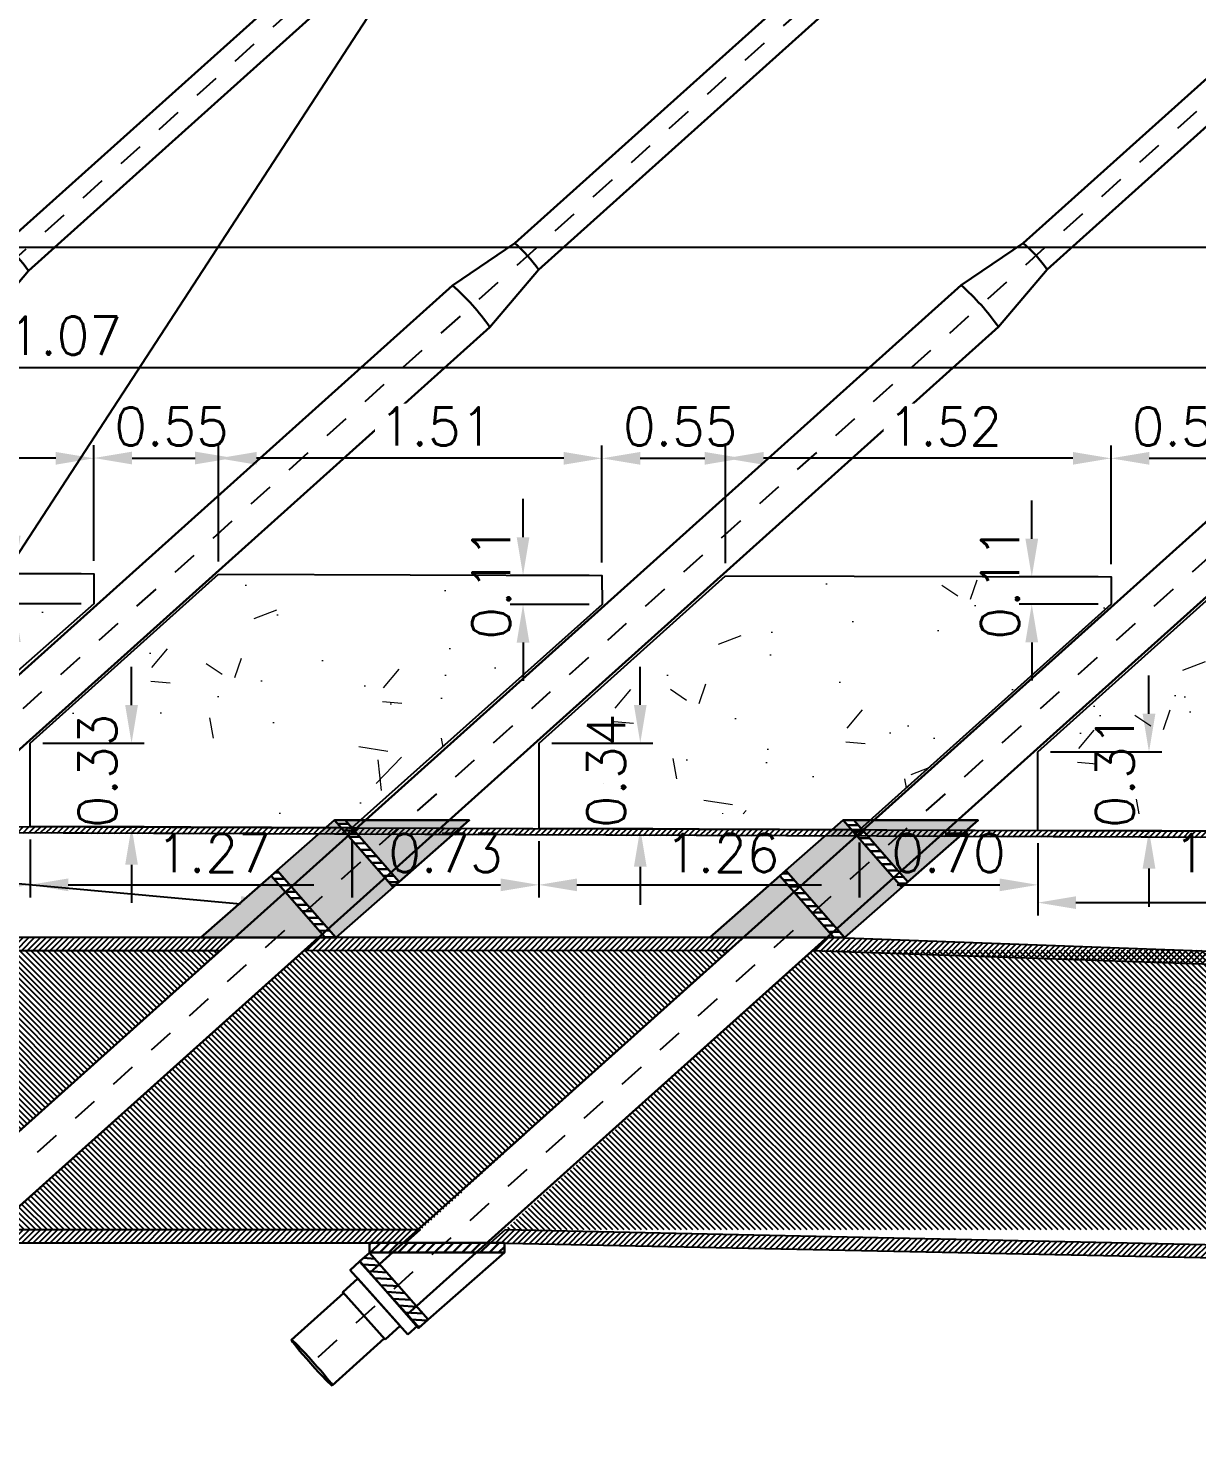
# Model space of a CAD drawing. Header units: metres. Extents: x 1080427 to 1081241, y 976768 to 977191.
# Drawn here: x 1080731.46 to 1080736.05, y 977071.44 to 977077.05 of the extents above; entities that cross this region are included whole.
import ezdxf
from ezdxf import colors
from ezdxf.entities.mleader import LeaderData, LeaderLine
from ezdxf.math import Vec2, Vec3

# ---------------------------------------------------------------- set-up
doc = ezdxf.new("R2010")
doc.units = ezdxf.units.M
doc.header["$LTSCALE"] = 25.4
doc.linetypes.add('DASHDOT', pattern=[1, 0.5, -0.25, 0, -0.25])
doc.linetypes.add('HIDDEN', pattern=[0.375, 0.25, -0.125])
for name, color, linetype in [('CONTRAPESO', 3, 'Continuous'), ('DIMCONTRAPESO', 1, 'Continuous'), ('EJECABLES', 203, 'DASHDOT'), ('NEOPRENO', 24, 'Continuous'), ('PERFIL MET', 37, 'Continuous'), ('PROY', 9, 'HIDDEN')]:
    doc.layers.add(name, color=color, linetype=linetype)
for name, color, linetype, lineweight in [('COTA', 1, 'Continuous', 30), ('COTACIM', 20, 'Continuous', 5), ('DUCTO', 142, 'Continuous', 30), ('PLATINA', 54, 'Continuous', 30), ('SOLIDOREFCONT', 254, 'Continuous', 5)]:
    doc.layers.add(name, color=color, linetype=linetype, lineweight=lineweight)
doc.styles.add('romans', font='romans.shx')
doc.dimstyles.new('Copy 75', dxfattribs={"dimtxt": 0.15, "dimasz": 0.15, "dimexe": 0.05, "dimexo": 0.05, "dimgap": 0.05, "dimtad": 1, "dimzin": 0, "dimdsep": 46, "dimtxsty": 'romans', "dimcen": 0.002, "dimclrd": 1, "dimclre": 1, "dimclrt": 3, "dimadec": 4, "dimazin": 0, "dimtfac": 1, "dimtofl": 0, "dimtmove": 1, "dimatfit": 3, "dimfxl": 1, "dimtolj": 1, "dimtzin": 0, "dimarcsym": 1})
pattern_1 = [(45, (56.206877, -51.650625), (-0.01122532015134, 0.01122532015134), [])]

# ---------------------------------------------------------------- blocks, each defined once
blk = doc.blocks.new('*D129')
at = {"layer": 'Defpoints', "color": 0, "transparency": 16777216}
for p in [(1080737.0722, 977076.1868), (1080720.0721, 977074.9503), (1080737.0722, 977074.8903)]:
    blk.add_point(p, dxfattribs=at)
at = {"layer": 'DIMCONTRAPESO', "color": 1, "lineweight": -2, "transparency": 16777216}
for p, q in [((1080720.0721, 977075.0003), (1080720.0721, 977076.2368)), ((1080737.0722, 977074.9403), (1080737.0722, 977076.2368)), ((1080720.2221, 977076.1868), (1080736.9222, 977076.1868))]:
    blk.add_line(p, q, dxfattribs=at)
at = {"layer": 'DIMCONTRAPESO', "color": 1, "transparency": 16777216}
for points in [[(1080720.2221, 977076.2118), (1080720.2221, 977076.1618), (1080720.0721, 977076.1868)], [(1080736.9222, 977076.2118), (1080736.9222, 977076.1618), (1080737.0722, 977076.1868)]]:
    blk.add_solid(points, dxfattribs=at)
at = {"layer": 'DIMCONTRAPESO', "color": 3, "transparency": 16777216, "insert": (1080728.5721, 977076.3118), "char_height": 0.15, "attachment_point": 5, "style": 'romans', "bg_fill": 3, "box_fill_scale": 1.1, "bg_fill_color": 256, "bg_fill_true_color": 13158600, "bg_fill_transparency": 0}
blk.add_mtext('\\A1;17.00', dxfattribs=at)
blk = doc.blocks.new('tir')
at = {"layer": 'DUCTO'}
for p, q in [((1080511.8364, 977008.516), (1080513.543, 977008.5162)), ((1080511.8369, 977008.376), (1080513.543, 977008.3762))]:
    blk.add_line(p, q, dxfattribs=at)
for points in [[(1080505.6831, 977008.2755), (1080505.7331, 977008.2755), (1080505.7331, 977008.6155), (1080505.6831, 977008.6155)], [(1080505.6031, 977008.3204), (1080505.6831, 977008.3204), (1080505.6831, 977008.5704), (1080505.6031, 977008.5704)]]:
    blk.add_lwpolyline(points, close=True, dxfattribs=at)
for points in [[(1080505.3281, 977008.5654), (1080505.6031, 977008.5654)], [(1080505.7331, 977008.5555), (1080511.5432, 977008.556)], [(1080511.5432, 977008.556), (1080511.8363, 977008.516)], [(1080505.3281, 977008.3254), (1080505.6031, 977008.3254)], [(1080505.7331, 977008.3355), (1080511.5433, 977008.336)], [(1080511.5433, 977008.336), (1080511.8369, 977008.376)]]:
    blk.add_lwpolyline(points, dxfattribs=at)
for centre, radius, start, end in [((1080510.657, 977008.4459), 0.8931, 352.9297, 7.0801), ((1080511.2514, 977008.4433), 0.5894, 353.4461, 7.0874)]:
    blk.add_arc(centre, radius, start, end, dxfattribs=at)
blk.add_ellipse((1080505.328, 977008.4454), major_axis=(0, -0.12), ratio=0.044566, dxfattribs=at)
at = {"layer": 'EJECABLES', "ltscale": 0.008}
blk.add_lwpolyline([(1080505.3606, 977008.4455), (1080513.5407, 977008.4462)], dxfattribs=at)
blk = doc.blocks.new('*D206')
at = {"layer": 'Defpoints', "color": 0, "transparency": 16777216}
for p in [(1080730.212, 977075.3567), (1080730.212, 977074.9081), (1080731.7151, 977074.9033)]:
    blk.add_point(p, dxfattribs=at)
at = {"layer": 'DIMCONTRAPESO', "color": 1, "lineweight": -2, "transparency": 16777216}
for p, q in [((1080730.212, 977074.9581), (1080730.212, 977075.4067)), ((1080731.7151, 977074.9533), (1080731.7151, 977075.4067)), ((1080731.5651, 977075.3567), (1080730.362, 977075.3567))]:
    blk.add_line(p, q, dxfattribs=at)
at = {"layer": 'DIMCONTRAPESO', "color": 1, "transparency": 16777216}
for points in [[(1080730.362, 977075.3817), (1080730.362, 977075.3317), (1080730.212, 977075.3567)], [(1080731.5651, 977075.3817), (1080731.5651, 977075.3317), (1080731.7151, 977075.3567)]]:
    blk.add_solid(points, dxfattribs=at)
at = {"layer": 'DIMCONTRAPESO', "color": 3, "transparency": 16777216, "insert": (1080731.0606, 977075.4817), "char_height": 0.15, "attachment_point": 5, "style": 'romans', "bg_fill": 3, "box_fill_scale": 1.1, "bg_fill_color": 256, "bg_fill_true_color": 13158600, "bg_fill_transparency": 0}
blk.add_mtext('\\A1;1.50', dxfattribs=at)
blk = doc.blocks.new('*D208')
at = {"layer": 'Defpoints', "color": 0, "transparency": 16777216}
for p in [(1080732.205, 977075.3567), (1080732.205, 977074.9017), (1080733.7127, 977074.8969)]:
    blk.add_point(p, dxfattribs=at)
at = {"layer": 'DIMCONTRAPESO', "color": 1, "lineweight": -2, "transparency": 16777216}
for p, q in [((1080732.205, 977074.9517), (1080732.205, 977075.4067)), ((1080733.7127, 977074.9469), (1080733.7127, 977075.4067)), ((1080733.5627, 977075.3567), (1080732.355, 977075.3567))]:
    blk.add_line(p, q, dxfattribs=at)
at = {"layer": 'DIMCONTRAPESO', "color": 1, "transparency": 16777216}
for points in [[(1080732.355, 977075.3817), (1080732.355, 977075.3317), (1080732.205, 977075.3567)], [(1080733.5627, 977075.3817), (1080733.5627, 977075.3317), (1080733.7127, 977075.3567)]]:
    blk.add_solid(points, dxfattribs=at)
at = {"layer": 'DIMCONTRAPESO', "color": 3, "transparency": 16777216, "insert": (1080733.0606, 977075.4817), "char_height": 0.15, "attachment_point": 5, "style": 'romans', "bg_fill": 3, "box_fill_scale": 1.1, "bg_fill_color": 256, "bg_fill_true_color": 13158600, "bg_fill_transparency": 0}
blk.add_mtext('\\A1;1.51', dxfattribs=at)
blk = doc.blocks.new('*D209')
at = {"layer": 'COTA', "color": 1, "lineweight": -2, "transparency": 16777216}
for p, q in [((1080731.4642, 977073.8595), (1080731.4642, 977073.6308)), ((1080732.7297, 977073.8547), (1080732.7297, 977073.6308)), ((1080731.6142, 977073.6808), (1080732.5797, 977073.6808))]:
    blk.add_line(p, q, dxfattribs=at)
at = {"layer": 'COTA', "color": 1, "transparency": 16777216}
for points in [[(1080731.6142, 977073.7058), (1080731.6142, 977073.6558), (1080731.4642, 977073.6808)], [(1080732.5797, 977073.7058), (1080732.5797, 977073.6558), (1080732.7297, 977073.6808)]]:
    blk.add_solid(points, dxfattribs=at)
at = {"layer": 'Defpoints', "color": 0, "transparency": 16777216}
for p in [(1080731.4642, 977073.9095), (1080732.7297, 977073.9047), (1080732.7297, 977073.6808)]:
    blk.add_point(p, dxfattribs=at)
at = {"layer": 'COTA', "color": 3, "transparency": 16777216, "insert": (1080732.1856, 977073.8058), "char_height": 0.15, "attachment_point": 5, "style": 'romans'}
blk.add_mtext('\\A1;1.27', dxfattribs=at)
blk = doc.blocks.new('*D210')
at = {"layer": 'Defpoints', "color": 0, "transparency": 16777216}
for p in [(1080734.198, 977075.3567), (1080734.198, 977074.8954), (1080735.7141, 977074.8906)]:
    blk.add_point(p, dxfattribs=at)
at = {"layer": 'DIMCONTRAPESO', "color": 1, "lineweight": -2, "transparency": 16777216}
for p, q in [((1080734.198, 977074.9454), (1080734.198, 977075.4067)), ((1080735.7141, 977074.9406), (1080735.7141, 977075.4067)), ((1080735.5641, 977075.3567), (1080734.348, 977075.3567))]:
    blk.add_line(p, q, dxfattribs=at)
at = {"layer": 'DIMCONTRAPESO', "color": 1, "transparency": 16777216}
for points in [[(1080734.348, 977075.3817), (1080734.348, 977075.3317), (1080734.198, 977075.3567)], [(1080735.5641, 977075.3817), (1080735.5641, 977075.3317), (1080735.7141, 977075.3567)]]:
    blk.add_solid(points, dxfattribs=at)
at = {"layer": 'DIMCONTRAPESO', "color": 3, "transparency": 16777216, "insert": (1080735.0606, 977075.4817), "char_height": 0.15, "attachment_point": 5, "style": 'romans', "bg_fill": 3, "box_fill_scale": 1.1, "bg_fill_color": 256, "bg_fill_true_color": 13158600, "bg_fill_transparency": 0}
blk.add_mtext('\\A1;1.52', dxfattribs=at)
blk = doc.blocks.new('*D211')
at = {"layer": 'COTA', "color": 1, "lineweight": -2, "transparency": 16777216}
for p, q in [((1080733.4644, 977073.852), (1080733.4644, 977073.6308)), ((1080734.7257, 977073.8476), (1080734.7257, 977073.6308)), ((1080733.6144, 977073.6808), (1080734.5757, 977073.6808))]:
    blk.add_line(p, q, dxfattribs=at)
at = {"layer": 'COTA', "color": 1, "transparency": 16777216}
for points in [[(1080733.6144, 977073.7058), (1080733.6144, 977073.6558), (1080733.4644, 977073.6808)], [(1080734.5757, 977073.7058), (1080734.5757, 977073.6558), (1080734.7257, 977073.6808)]]:
    blk.add_solid(points, dxfattribs=at)
at = {"layer": 'Defpoints', "color": 0, "transparency": 16777216}
for p in [(1080733.4644, 977073.902), (1080734.7257, 977073.8976), (1080734.7257, 977073.6808)]:
    blk.add_point(p, dxfattribs=at)
at = {"layer": 'COTA', "color": 3, "transparency": 16777216, "insert": (1080734.1856, 977073.8058), "char_height": 0.15, "attachment_point": 5, "style": 'romans'}
blk.add_mtext('\\A1;1.26', dxfattribs=at)
blk = doc.blocks.new('*D213')
at = {"layer": 'COTA', "color": 1, "lineweight": -2, "transparency": 16777216}
for p, q in [((1080735.4263, 977073.8447), (1080735.4263, 977073.5608)), ((1080736.5718, 977073.8403), (1080736.5718, 977073.5608)), ((1080735.5763, 977073.6108), (1080736.4218, 977073.6108))]:
    blk.add_line(p, q, dxfattribs=at)
at = {"layer": 'COTA', "color": 1, "transparency": 16777216}
for points in [[(1080735.5763, 977073.6358), (1080735.5763, 977073.5858), (1080735.4263, 977073.6108)], [(1080736.4218, 977073.6358), (1080736.4218, 977073.5858), (1080736.5718, 977073.6108)]]:
    blk.add_solid(points, dxfattribs=at)
at = {"layer": 'Defpoints', "color": 0, "transparency": 16777216}
for p in [(1080735.4263, 977073.8947), (1080736.5718, 977073.8903), (1080736.5718, 977073.6108)]:
    blk.add_point(p, dxfattribs=at)
at = {"layer": 'COTA', "color": 3, "transparency": 16777216, "insert": (1080736.1856, 977073.8058), "char_height": 0.15, "attachment_point": 5, "style": 'romans'}
blk.add_mtext('\\A1;1.15', dxfattribs=at)
blk = doc.blocks.new('*D216')
at = {"layer": 'COTA', "color": 1, "lineweight": -2, "transparency": 16777216}
for p, q in [((1080731.4024, 977075.0533), (1080731.4024, 977075.2033)), ((1080731.6651, 977074.9033), (1080731.3524, 977074.9033)), ((1080731.6651, 977074.7847), (1080731.3524, 977074.7847)), ((1080731.4024, 977074.6347), (1080731.4024, 977074.4847))]:
    blk.add_line(p, q, dxfattribs=at)
at = {"layer": 'COTA', "color": 1, "transparency": 16777216}
for points in [[(1080731.3774, 977075.0533), (1080731.4274, 977075.0533), (1080731.4024, 977074.9033)], [(1080731.3774, 977074.6347), (1080731.4274, 977074.6347), (1080731.4024, 977074.7847)]]:
    blk.add_solid(points, dxfattribs=at)
at = {"layer": 'Defpoints', "color": 0, "transparency": 16777216}
for p in [(1080731.7151, 977074.9033), (1080731.4024, 977074.7847), (1080731.7151, 977074.7847)]:
    blk.add_point(p, dxfattribs=at)
at = {"layer": 'COTA', "color": 3, "transparency": 16777216, "insert": (1080731.2774, 977074.8689), "char_height": 0.15, "attachment_point": 5, "rotation": 90, "style": 'romans'}
blk.add_mtext('\\A1;0.12', dxfattribs=at)
blk = doc.blocks.new('*D217')
at = {"layer": 'COTA', "color": 1, "lineweight": -2, "transparency": 16777216}
for p, q in [((1080733.4024, 977075.0469), (1080733.4024, 977075.1969)), ((1080733.6627, 977074.8969), (1080733.3524, 977074.8969)), ((1080733.6629, 977074.7826), (1080733.3524, 977074.7826)), ((1080733.4024, 977074.6326), (1080733.4024, 977074.4826))]:
    blk.add_line(p, q, dxfattribs=at)
at = {"layer": 'COTA', "color": 1, "transparency": 16777216}
for points in [[(1080733.3774, 977075.0469), (1080733.4274, 977075.0469), (1080733.4024, 977074.8969)], [(1080733.3774, 977074.6326), (1080733.4274, 977074.6326), (1080733.4024, 977074.7826)]]:
    blk.add_solid(points, dxfattribs=at)
at = {"layer": 'Defpoints', "color": 0, "transparency": 16777216}
for p in [(1080733.7127, 977074.8969), (1080733.4024, 977074.7826), (1080733.7129, 977074.7826)]:
    blk.add_point(p, dxfattribs=at)
at = {"layer": 'COTA', "color": 3, "transparency": 16777216, "insert": (1080733.2774, 977074.8689), "char_height": 0.15, "attachment_point": 5, "rotation": 90, "style": 'romans'}
blk.add_mtext('\\A1;0.11', dxfattribs=at)
blk = doc.blocks.new('*D218')
at = {"layer": 'COTA', "color": 1, "lineweight": -2, "transparency": 16777216}
for p, q in [((1080735.4024, 977075.0406), (1080735.4024, 977075.1906)), ((1080735.6641, 977074.8906), (1080735.3524, 977074.8906)), ((1080735.6641, 977074.7835), (1080735.3524, 977074.7835)), ((1080735.4024, 977074.6335), (1080735.4024, 977074.4835))]:
    blk.add_line(p, q, dxfattribs=at)
at = {"layer": 'COTA', "color": 1, "transparency": 16777216}
for points in [[(1080735.3774, 977075.0406), (1080735.4274, 977075.0406), (1080735.4024, 977074.8906)], [(1080735.3774, 977074.6335), (1080735.4274, 977074.6335), (1080735.4024, 977074.7835)]]:
    blk.add_solid(points, dxfattribs=at)
at = {"layer": 'Defpoints', "color": 0, "transparency": 16777216}
for p in [(1080735.7141, 977074.8906), (1080735.4024, 977074.7835), (1080735.7141, 977074.7835)]:
    blk.add_point(p, dxfattribs=at)
at = {"layer": 'COTA', "color": 3, "transparency": 16777216, "insert": (1080735.2774, 977074.8689), "char_height": 0.15, "attachment_point": 5, "rotation": 90, "style": 'romans'}
blk.add_mtext('\\A1;0.11', dxfattribs=at)
blk = doc.blocks.new('*D221')
at = {"layer": 'COTA', "color": 1, "lineweight": -2, "transparency": 16777216}
for p, q in [((1080731.8633, 977074.3869), (1080731.8633, 977074.5369)), ((1080731.5144, 977074.2369), (1080731.9133, 977074.2369)), ((1080731.5142, 977073.9095), (1080731.9133, 977073.9095)), ((1080731.8633, 977073.7595), (1080731.8633, 977073.6095))]:
    blk.add_line(p, q, dxfattribs=at)
at = {"layer": 'COTA', "color": 1, "transparency": 16777216}
for points in [[(1080731.8383, 977074.3869), (1080731.8883, 977074.3869), (1080731.8633, 977074.2369)], [(1080731.8383, 977073.7595), (1080731.8883, 977073.7595), (1080731.8633, 977073.9095)]]:
    blk.add_solid(points, dxfattribs=at)
at = {"layer": 'Defpoints', "color": 0, "transparency": 16777216}
for p in [(1080731.4644, 977074.2369), (1080731.4642, 977073.9095), (1080731.8633, 977073.9095)]:
    blk.add_point(p, dxfattribs=at)
at = {"layer": 'COTA', "color": 3, "transparency": 16777216, "insert": (1080731.7293, 977074.1285), "char_height": 0.15, "attachment_point": 5, "rotation": 90, "style": 'romans'}
blk.add_mtext('\\A1;0.33', dxfattribs=at)
blk = doc.blocks.new('*D222')
at = {"layer": 'COTA', "color": 1, "lineweight": -2, "transparency": 16777216}
for p, q in [((1080733.8633, 977074.388), (1080733.8633, 977074.538)), ((1080733.5156, 977074.238), (1080733.9133, 977074.238)), ((1080733.5144, 977073.902), (1080733.9133, 977073.902)), ((1080733.8633, 977073.752), (1080733.8633, 977073.602))]:
    blk.add_line(p, q, dxfattribs=at)
at = {"layer": 'COTA', "color": 1, "transparency": 16777216}
for points in [[(1080733.8383, 977074.388), (1080733.8883, 977074.388), (1080733.8633, 977074.238)], [(1080733.8383, 977073.752), (1080733.8883, 977073.752), (1080733.8633, 977073.902)]]:
    blk.add_solid(points, dxfattribs=at)
at = {"layer": 'Defpoints', "color": 0, "transparency": 16777216}
for p in [(1080733.4656, 977074.238), (1080733.4644, 977073.902), (1080733.8633, 977073.902)]:
    blk.add_point(p, dxfattribs=at)
at = {"layer": 'COTA', "color": 3, "transparency": 16777216, "insert": (1080733.7293, 977074.1285), "char_height": 0.15, "attachment_point": 5, "rotation": 90, "style": 'romans'}
blk.add_mtext('\\A1;0.34', dxfattribs=at)
blk = doc.blocks.new('*D223')
at = {"layer": 'COTA', "color": 1, "lineweight": -2, "transparency": 16777216}
for p, q in [((1080735.8633, 977074.3529), (1080735.8633, 977074.5029)), ((1080735.4765, 977074.2029), (1080735.9133, 977074.2029)), ((1080735.4763, 977073.8947), (1080735.9133, 977073.8947)), ((1080735.8633, 977073.7447), (1080735.8633, 977073.5947))]:
    blk.add_line(p, q, dxfattribs=at)
at = {"layer": 'COTA', "color": 1, "transparency": 16777216}
for points in [[(1080735.8383, 977074.3529), (1080735.8883, 977074.3529), (1080735.8633, 977074.2029)], [(1080735.8383, 977073.7447), (1080735.8883, 977073.7447), (1080735.8633, 977073.8947)]]:
    blk.add_solid(points, dxfattribs=at)
at = {"layer": 'Defpoints', "color": 0, "transparency": 16777216}
for p in [(1080735.4265, 977074.2029), (1080735.4263, 977073.8947), (1080735.8633, 977073.8947)]:
    blk.add_point(p, dxfattribs=at)
at = {"layer": 'COTA', "color": 3, "transparency": 16777216, "insert": (1080735.7293, 977074.1285), "char_height": 0.15, "attachment_point": 5, "rotation": 90, "style": 'romans'}
blk.add_mtext('\\A1;0.31', dxfattribs=at)
blk = doc.blocks.new('*D232')
at = {"layer": 'Defpoints', "color": 0, "transparency": 16777216}
for p in [(1080737.0717, 977075.7139), (1080726.0021, 977075.5553), (1080737.0717, 977074.911)]:
    blk.add_point(p, dxfattribs=at)
at = {"layer": 'DIMCONTRAPESO', "color": 1, "lineweight": -2, "transparency": 16777216}
for p, q in [((1080726.0021, 977075.6053), (1080726.0021, 977075.7639)), ((1080737.0717, 977074.961), (1080737.0717, 977075.7639)), ((1080726.1521, 977075.7139), (1080736.9217, 977075.7139))]:
    blk.add_line(p, q, dxfattribs=at)
at = {"layer": 'DIMCONTRAPESO', "color": 1, "transparency": 16777216}
for points in [[(1080726.1521, 977075.7389), (1080726.1521, 977075.6889), (1080726.0021, 977075.7139)], [(1080736.9217, 977075.7389), (1080736.9217, 977075.6889), (1080737.0717, 977075.7139)]]:
    blk.add_solid(points, dxfattribs=at)
at = {"layer": 'DIMCONTRAPESO', "color": 3, "transparency": 16777216, "insert": (1080731.5369, 977075.8389), "char_height": 0.15, "attachment_point": 5, "style": 'romans', "bg_fill": 3, "box_fill_scale": 1.1, "bg_fill_color": 256, "bg_fill_true_color": 13158600, "bg_fill_transparency": 0}
blk.add_mtext('\\A1;11.07', dxfattribs=at)
blk = doc.blocks.new('P')
at = {"layer": 'NEOPRENO', "transparency": 33554495}
h = blk.add_hatch(color=256, dxfattribs=at)
h.dxf.hatch_style = 1
h.paths.add_polyline_path([(1080726.6658, 977073.474), (1080726.4348, 977073.7369), (1080726.6601, 977073.9349), (1080726.8912, 977073.672)])
at = {"layer": 'PLATINA'}
h = blk.add_hatch(dxfattribs=at)
h.set_pattern_fill('ANSI31', color=256, scale=0.008, angle=-45.1453)
h.set_pattern_definition([(359.854672175, (-373950.065627, 1053961.129806), (6.44257366e-05, 0.02539991829366), [])])
h.paths.add_polyline_path([(1080726.915, 977073.693), (1080726.7024, 977073.9349), (1080726.6601, 977073.9349), (1080726.8912, 977073.672)])
at = {"layer": 'PLATINA', "transparency": 33554531}
h = blk.add_hatch(color=252, dxfattribs=at)
h.dxf.hatch_style = 1
h.paths.add_polyline_path([(1080726.7024, 977073.9349), (1080726.915, 977073.693), (1080727.1904, 977073.9349)])
h = blk.add_hatch(color=252, dxfattribs=at)
h.dxf.hatch_style = 1
h.paths.add_polyline_path([(1080726.6236, 977073.474), (1080726.4109, 977073.716), (1080726.1355, 977073.474)])
at = {"layer": 'PLATINA'}
h = blk.add_hatch(dxfattribs=at)
h.set_pattern_fill('ANSI31', color=256, scale=0.008, angle=-45.1453)
h.set_pattern_definition([(359.854672175, (32.577986, -0.006931), (6.44257366e-05, 0.02539991829366), [])])
h.paths.add_polyline_path([(1080726.4109, 977073.716), (1080726.6236, 977073.474), (1080726.6658, 977073.474), (1080726.4348, 977073.7369)])
at = {"layer": 'NEOPRENO'}
blk.add_lwpolyline([(1080726.6658, 977073.474), (1080726.4348, 977073.7369), (1080726.6601, 977073.9349), (1080726.8912, 977073.672), (1080726.6658, 977073.474)], dxfattribs=at)
at = {"layer": 'PLATINA'}
for points in [[(1080726.915, 977073.693), (1080726.7024, 977073.9349), (1080726.6601, 977073.9349), (1080726.8912, 977073.672)], [(1080726.4109, 977073.716), (1080726.6236, 977073.474), (1080726.6658, 977073.474), (1080726.4348, 977073.7369)]]:
    blk.add_lwpolyline(points, close=True, dxfattribs=at)
at = {"layer": 'PLATINA', "color": 252, "transparency": 33554531}
for points in [[(1080726.7024, 977073.9349), (1080726.915, 977073.693), (1080727.1904, 977073.9349)], [(1080726.6236, 977073.474), (1080726.4109, 977073.716), (1080726.1355, 977073.474)]]:
    blk.add_lwpolyline(points, close=True, dxfattribs=at)
blk = doc.blocks.new('*D590')
at = {"layer": 'COTA', "color": 1, "lineweight": -2, "transparency": 16777216}
for p, q in [((1080730.7195, 977073.8672), (1080730.7195, 977073.6308)), ((1080731.4642, 977073.8595), (1080731.4642, 977073.6308)), ((1080730.8695, 977073.6808), (1080731.3142, 977073.6808))]:
    blk.add_line(p, q, dxfattribs=at)
at = {"layer": 'COTA', "color": 1, "transparency": 16777216}
for points in [[(1080730.8695, 977073.7058), (1080730.8695, 977073.6558), (1080730.7195, 977073.6808)], [(1080731.3142, 977073.7058), (1080731.3142, 977073.6558), (1080731.4642, 977073.6808)]]:
    blk.add_solid(points, dxfattribs=at)
at = {"layer": 'Defpoints', "color": 0, "transparency": 16777216}
for p in [(1080730.7195, 977073.9172), (1080731.4642, 977073.9095), (1080731.4642, 977073.6808)]:
    blk.add_point(p, dxfattribs=at)
at = {"layer": 'COTA', "color": 3, "transparency": 16777216, "insert": (1080731.0919, 977073.8058), "char_height": 0.15, "attachment_point": 5, "style": 'romans'}
blk.add_mtext('\\A1;0.74', dxfattribs=at)
blk = doc.blocks.new('*D591')
at = {"layer": 'COTA', "color": 1, "lineweight": -2, "transparency": 16777216}
for p, q in [((1080732.731, 977073.8533), (1080732.731, 977073.6308)), ((1080733.4644, 977073.852), (1080733.4644, 977073.6308)), ((1080732.881, 977073.6808), (1080733.3144, 977073.6808))]:
    blk.add_line(p, q, dxfattribs=at)
at = {"layer": 'COTA', "color": 1, "transparency": 16777216}
for points in [[(1080732.881, 977073.7058), (1080732.881, 977073.6558), (1080732.731, 977073.6808)], [(1080733.3144, 977073.7058), (1080733.3144, 977073.6558), (1080733.4644, 977073.6808)]]:
    blk.add_solid(points, dxfattribs=at)
at = {"layer": 'Defpoints', "color": 0, "transparency": 16777216}
for p in [(1080732.731, 977073.9033), (1080733.4644, 977073.902), (1080733.4644, 977073.6808)]:
    blk.add_point(p, dxfattribs=at)
at = {"layer": 'COTA', "color": 3, "transparency": 16777216, "insert": (1080733.0977, 977073.8058), "char_height": 0.15, "attachment_point": 5, "style": 'romans'}
blk.add_mtext('\\A1;0.73', dxfattribs=at)
blk = doc.blocks.new('*D592')
at = {"layer": 'COTA', "color": 1, "lineweight": -2, "transparency": 16777216}
for p, q in [((1080734.7238, 977073.8476), (1080734.7238, 977073.6308)), ((1080735.4263, 977073.8447), (1080735.4263, 977073.6308)), ((1080734.8738, 977073.6808), (1080735.2763, 977073.6808))]:
    blk.add_line(p, q, dxfattribs=at)
at = {"layer": 'COTA', "color": 1, "transparency": 16777216}
for points in [[(1080734.8738, 977073.7058), (1080734.8738, 977073.6558), (1080734.7238, 977073.6808)], [(1080735.2763, 977073.7058), (1080735.2763, 977073.6558), (1080735.4263, 977073.6808)]]:
    blk.add_solid(points, dxfattribs=at)
at = {"layer": 'Defpoints', "color": 0, "transparency": 16777216}
for p in [(1080734.7238, 977073.8976), (1080735.4263, 977073.8947), (1080735.4263, 977073.6808)]:
    blk.add_point(p, dxfattribs=at)
at = {"layer": 'COTA', "color": 3, "transparency": 16777216, "insert": (1080735.0751, 977073.8058), "char_height": 0.15, "attachment_point": 5, "style": 'romans'}
blk.add_mtext('\\A1;0.70', dxfattribs=at)
blk = doc.blocks.new('*D594')
at = {"layer": 'COTA', "color": 1, "lineweight": -2, "transparency": 16777216}
for p, q in [((1080731.7151, 977075.4067), (1080731.7151, 977075.4079)), ((1080731.8651, 977075.3579), (1080732.1133, 977075.3579))]:
    blk.add_line(p, q, dxfattribs=at)
at = {"layer": 'COTA', "color": 1, "transparency": 16777216}
for points in [[(1080731.8651, 977075.3829), (1080731.8651, 977075.3329), (1080731.7151, 977075.3579)], [(1080732.1133, 977075.3829), (1080732.1133, 977075.3329), (1080732.2633, 977075.3579)]]:
    blk.add_solid(points, dxfattribs=at)
at = {"layer": 'Defpoints', "color": 0, "transparency": 16777216}
for p in [(1080731.7151, 977075.3567), (1080732.2633, 977075.3579), (1080732.2633, 977075.3579)]:
    blk.add_point(p, dxfattribs=at)
at = {"layer": 'COTA', "color": 3, "transparency": 16777216, "insert": (1080732.0207, 977075.4817), "char_height": 0.15, "attachment_point": 5, "style": 'romans'}
blk.add_mtext('\\A1;0.55', dxfattribs=at)
blk = doc.blocks.new('*D595')
at = {"layer": 'COTA', "color": 1, "lineweight": -2, "transparency": 16777216}
blk.add_line((1080733.8629, 977075.3567), (1080734.1166, 977075.3567), dxfattribs=at)
at = {"layer": 'COTA', "color": 1, "transparency": 16777216}
for points in [[(1080733.8629, 977075.3817), (1080733.8629, 977075.3317), (1080733.7129, 977075.3567)], [(1080734.1166, 977075.3817), (1080734.1166, 977075.3317), (1080734.2666, 977075.3567)]]:
    blk.add_solid(points, dxfattribs=at)
at = {"layer": 'Defpoints', "color": 0, "transparency": 16777216}
for p in [(1080733.7129, 977075.3567), (1080734.2666, 977075.3567), (1080734.2666, 977075.3567)]:
    blk.add_point(p, dxfattribs=at)
at = {"layer": 'COTA', "color": 3, "transparency": 16777216, "insert": (1080734.0206, 977075.4817), "char_height": 0.15, "attachment_point": 5, "style": 'romans'}
blk.add_mtext('\\A1;0.55', dxfattribs=at)
blk = doc.blocks.new('*D596')
at = {"layer": 'COTA', "color": 1, "lineweight": -2, "transparency": 16777216}
blk.add_line((1080735.8641, 977075.3567), (1080736.1203, 977075.3567), dxfattribs=at)
at = {"layer": 'COTA', "color": 1, "transparency": 16777216}
for points in [[(1080735.8641, 977075.3817), (1080735.8641, 977075.3317), (1080735.7141, 977075.3567)], [(1080736.1203, 977075.3817), (1080736.1203, 977075.3317), (1080736.2703, 977075.3567)]]:
    blk.add_solid(points, dxfattribs=at)
at = {"layer": 'Defpoints', "color": 0, "transparency": 16777216}
for p in [(1080735.7141, 977075.3567), (1080736.2703, 977075.3567), (1080736.2703, 977075.3567)]:
    blk.add_point(p, dxfattribs=at)
at = {"layer": 'COTA', "color": 3, "transparency": 16777216, "insert": (1080736.0206, 977075.4817), "char_height": 0.15, "attachment_point": 5, "style": 'romans'}
blk.add_mtext('\\A1;0.56', dxfattribs=at)

msp = doc.modelspace()

# ---------------------------------------------------------------- hatches: boundary and pattern name
at = {"layer": 'PERFIL MET'}
h = msp.add_hatch(dxfattribs=at)
h.set_pattern_fill('ANSI31', color=256, scale=0.005)
h.set_pattern_definition(pattern_1)
h.paths.add_polyline_path([(1080720.572116, 977073.950337), (1080736.571835, 977073.89034), (1080736.571835, 977073.86494), (1080720.572116, 977073.924937)])
h = msp.add_hatch(dxfattribs=at)
h.set_pattern_fill('ANSI31', color=256, scale=0.005)
h.set_pattern_definition(pattern_1)
h.paths.add_polyline_path([(1080720.572116, 977073.950337), (1080736.571835, 977073.89034), (1080736.571835, 977073.86494), (1080720.572116, 977073.924937)])
at = {"layer": 'PERFIL MET', "transparency": 33554534}
h = msp.add_hatch(dxfattribs=at)
h.set_pattern_fill('ANSI31', color=256, scale=0.005)
h.set_pattern_definition([(45, (32.632856, 0), (-0.01122532015134, 0.01122532015134), [])])
h.paths.add_polyline_path([(1080720.572116, 977073.473971), (1080720.572116, 977073.423171), (1080726.211777, 977073.423171), (1080726.268488, 977073.474081)])
h.paths.add_polyline_path([(1080726.639637, 977073.474088), (1080726.581691, 977073.423171), (1080728.213584, 977073.423171), (1080728.270177, 977073.473973)])
h.paths.add_polyline_path([(1080728.600624, 977073.474421), (1080728.542677, 977073.423503), (1080730.212754, 977073.423178), (1080730.269386, 977073.47397)])
h.paths.add_polyline_path([(1080730.599178, 977073.473763), (1080730.541231, 977073.422845), (1080732.212227, 977073.423164), (1080732.268841, 977073.473971)])
h.paths.add_polyline_path([(1080732.598231, 977073.473972), (1080732.541404, 977073.423516), (1080734.212249, 977073.423178), (1080734.268848, 977073.473971)])
h.paths.add_polyline_path([(1080734.598239, 977073.473972), (1080734.540997, 977073.423144), (1080736.571742, 977073.35358), (1080736.571782, 977073.402505)])
h = msp.add_hatch(dxfattribs=at)
h.set_pattern_fill('ANSI31', color=256, scale=0.005, angle=90)
h.set_pattern_definition([(135, (32.632856, 0), (-0.01122532015134, -0.01122532015134), [])])
h.paths.add_polyline_path([(1080726.002064, 977073.234911), (1080726.002032, 977073.423171), (1080720.572116, 977073.423171), (1080720.572116, 977072.324771), (1080724.988208, 977072.324771)])
h.paths.add_polyline_path([(1080726.211777, 977073.423171), (1080726.002032, 977073.423171), (1080726.002064, 977073.234911)], flags=17)
h.paths.add_polyline_path([(1080726.002064, 977072.939269), (1080725.317588, 977072.324812), (1080726.002032, 977072.324771)], flags=17)
h.paths.add_polyline_path([(1080728.213584, 977073.423171), (1080726.54094, 977073.42302), (1080726.002064, 977072.939269), (1080726.002032, 977072.324771), (1080726.989994, 977072.324771)])
h.paths.add_polyline_path([(1080730.212754, 977073.423178), (1080728.542677, 977073.423503), (1080727.319708, 977072.325111), (1080728.9882, 977072.324771)])
h.paths.add_polyline_path([(1080732.212227, 977073.423164), (1080730.542705, 977073.423633), (1080729.318187, 977072.325055), (1080730.988281, 977072.324771)])
h.paths.add_polyline_path([(1080734.212249, 977073.423178), (1080732.541732, 977073.423268), (1080731.317805, 977072.324892), (1080732.998365, 977072.324771)])
h.paths.add_polyline_path([(1080736.572175, 977073.423171), (1080734.541772, 977073.423297), (1080733.331659, 977072.324771), (1080736.572175, 977072.32495)])
h = msp.add_hatch(dxfattribs=at)
h.set_pattern_fill('ANSI31', color=256, scale=0.005)
h.set_pattern_definition([(45, (32.632856, -1.1492), (-0.01122532015134, 0.01122532015134), [])])
h.paths.add_polyline_path([(1080720.572116, 977072.324771), (1080720.572116, 977072.273971), (1080724.931621, 977072.27397), (1080724.988306, 977072.324856)])
h.paths.add_polyline_path([(1080725.317588, 977072.324812), (1080725.260952, 977072.27397), (1080726.933403, 977072.27397), (1080726.989994, 977072.324771)])
h.paths.add_polyline_path([(1080727.319708, 977072.325111), (1080727.262738, 977072.27397), (1080728.931802, 977072.27397), (1080728.988424, 977072.324769)])
h.paths.add_polyline_path([(1080729.318187, 977072.325055), (1080729.261246, 977072.27397), (1080730.931673, 977072.27397), (1080730.988281, 977072.324771)])
h.paths.add_polyline_path([(1080731.317805, 977072.324892), (1080731.261062, 977072.27397), (1080732.940551, 977072.27397), (1080732.998363, 977072.324769)])
h.paths.add_polyline_path([(1080733.331792, 977072.324887), (1080733.273845, 977072.27397), (1080736.572102, 977072.206435), (1080736.572142, 977072.25536)])
at = {"layer": 'PLATINA', "transparency": 33554531}
h = msp.add_hatch(dxfattribs=at)
h.set_pattern_fill('ANGLE', color=252, angle=3.553873)
h.set_pattern_definition([(3.5538733, (62686.939, -65155.1705), (-0.43297937, 6.971567533), [5.08, -1.905]), (93.5538733, (62686.939, -65155.1705), (-6.971567533, -0.43297937), [5.08, -1.905])])
h.paths.add_polyline_path([(1080732.763507, 977073.934938), (1080732.97614, 977073.692951), (1080733.251531, 977073.93494)])
h = msp.add_hatch(dxfattribs=at)
h.set_pattern_fill('ANGLE', color=252, angle=3.553873)
h.set_pattern_definition([(3.5538733, (62687.582, -65165.526), (-0.43297937, 6.971567533), [5.08, -1.905]), (93.5538733, (62687.582, -65165.526), (-6.971567533, -0.43297937), [5.08, -1.905])])
h.paths.add_polyline_path([(1080732.763507, 977073.934938), (1080732.97614, 977073.692951), (1080733.251531, 977073.93494)])
h = msp.add_hatch(dxfattribs=at)
h.set_pattern_fill('ANGLE', color=252, angle=3.553873)
h.set_pattern_definition([(3.5538733, (62688.939, -65155.1705), (-0.43297937, 6.971567533), [5.08, -1.905]), (93.5538733, (62688.939, -65155.1705), (-6.971567533, -0.43297937), [5.08, -1.905])])
h.paths.add_polyline_path([(1080734.763507, 977073.934938), (1080734.97614, 977073.692951), (1080735.251531, 977073.93494)])
at = {"layer": 'PLATINA', "transparency": 33554483}
h = msp.add_hatch(dxfattribs=at)
h.set_pattern_fill('ANGLE', color=252, angle=3.553873)
h.set_pattern_definition([(3.5538733, (62689.582, -65165.526), (-0.43297937, 6.971567533), [5.08, -1.905]), (93.5538733, (62689.582, -65165.526), (-6.971567533, -0.43297937), [5.08, -1.905])])
h.paths.add_polyline_path([(1080734.763507, 977073.934938), (1080734.97614, 977073.692951), (1080735.251531, 977073.93494)])
at = {"layer": 'PLATINA', "transparency": 33554531}
h = msp.add_hatch(dxfattribs=at)
h.set_pattern_fill('ANGLE', color=252)
h.set_pattern_definition([(0, (40.013, -45.281), (0, 6.985), [5.08, -1.905]), (90, (40.013, -45.281), (-6.985, 4e-16), [5.08, -1.905])])
h.paths.add_polyline_path([(1080732.684659, 977073.473971), (1080732.472022, 977073.715962), (1080732.19658, 977073.47397)])
h = msp.add_hatch(dxfattribs=at)
h.set_pattern_fill('ANGLE', color=252)
h.set_pattern_definition([(0, (40.013, -55.656), (0, 6.985), [5.08, -1.905]), (90, (40.013, -55.656), (-6.985, 4e-16), [5.08, -1.905])])
h.paths.add_polyline_path([(1080732.684659, 977073.473971), (1080732.472022, 977073.715962), (1080732.19658, 977073.47397)])
h = msp.add_hatch(dxfattribs=at)
h.set_pattern_fill('ANGLE', color=252)
h.set_pattern_definition([(0, (42.013, -45.281), (0, 6.985), [5.08, -1.905]), (90, (42.013, -45.281), (-6.985, 4e-16), [5.08, -1.905])])
h.paths.add_polyline_path([(1080734.684659, 977073.473971), (1080734.472022, 977073.715962), (1080734.19658, 977073.47397)])
at = {"layer": 'PLATINA', "transparency": 33554483}
h = msp.add_hatch(dxfattribs=at)
h.set_pattern_fill('ANGLE', color=252)
h.set_pattern_definition([(0, (42.013, -55.656), (0, 6.985), [5.08, -1.905]), (90, (42.013, -55.656), (-6.985, 4e-16), [5.08, -1.905])])
h.paths.add_polyline_path([(1080734.684659, 977073.473971), (1080734.472022, 977073.715962), (1080734.19658, 977073.47397)])
at = {"layer": 'PLATINA'}
h = msp.add_hatch(dxfattribs=at)
h.set_pattern_fill('ANSI31', color=256, scale=0.008)
h.set_pattern_definition([(45, (47.022708, -51.650626), (-0.01796051224214, 0.01796051224214), [])])
h.paths.add_polyline_path([(1080732.799076, 977072.27397), (1080733.329076, 977072.27397), (1080733.329076, 977072.23587), (1080732.799076, 977072.23587)])
h = msp.add_hatch(dxfattribs=at)
h.set_pattern_fill('ANSI31', color=256, scale=0.008, angle=-48.699201)
h.set_pattern_definition([(356.3007988723, (-366379.446808, 1143983.123863), (0.00163876721666, 0.02534707955583), [])])
h.paths.add_polyline_path([(1080733.029754, 977071.972927), (1080732.799076, 977072.235496), (1080732.760517, 977072.202328), (1080732.991569, 977071.93938)])
at = {"layer": 'PLATINA', "transparency": 33554531}
h = msp.add_hatch(dxfattribs=at)
h.set_pattern_fill('ANGLE', color=252, angle=3.553873)
h.set_pattern_definition([(3.5538733, (62687.636, -65167.246), (-0.43297937, 6.971567533), [5.08, -1.905]), (93.5538733, (62687.636, -65167.246), (-6.971567533, -0.43297937), [5.08, -1.905])])
h.paths.add_polyline_path([(1080732.799076, 977072.235496), (1080733.029754, 977071.972927), (1080733.329076, 977072.235866)])
at = {"layer": 'SOLIDOREFCONT', "true_color": 0x5b5b5b, "transparency": 33554546}
h = msp.add_hatch(dxfattribs=at)
h.set_pattern_fill('AR-CONC', color=251, scale=0.005)
h.paths.add_polyline_path([(1080726.79709, 977073.96034), (1080727.723837, 977074.792284), (1080727.723837, 977074.915988), (1080720.072116, 977074.94034), (1080720.072175, 977062.76034), (1080737.071988, 977062.76034), (1080737.071939, 977074.886237), (1080736.19089, 977074.889041), (1080735.426508, 977074.202853), (1080735.426508, 977073.96034), (1080736.572175, 977073.96034), (1080736.572175, 977065.35534), (1080720.572175, 977065.35534), (1080720.572175, 977073.96034)])
h.paths.add_polyline_path([(1080728.795188, 977073.96034), (1080729.715342, 977074.784658), (1080729.715342, 977074.90965), (1080728.219146, 977074.914411), (1080727.476898, 977074.248163), (1080727.476899, 977073.96034)], flags=17)
h.paths.add_polyline_path([(1080730.797088, 977073.960339), (1080731.715135, 977074.784472), (1080731.715135, 977074.903285), (1080730.212038, 977074.908069), (1080729.466691, 977074.239526), (1080729.466761, 977073.96034)], flags=17)
h.paths.add_polyline_path([(1080732.205021, 977074.901726), (1080731.464433, 977074.236898), (1080731.464433, 977073.960341), (1080732.79709, 977073.96034), (1080733.712876, 977074.782445), (1080733.712674, 977074.896928)], flags=17)
h.paths.add_polyline_path([(1080734.796998, 977073.960339), (1080735.714061, 977074.783509), (1080735.714061, 977074.890559), (1080734.197955, 977074.895384), (1080733.465618, 977074.237962), (1080733.465618, 977073.96034)], flags=17)
h.paths.add_polyline_path([(1080720.422175, 977068.800569), (1080720.422175, 977068.799667)], flags=16)
h.paths.add_polyline_path([(1080737.071899, 977068.810958), (1080737.071899, 977068.810982), (1080737.071899, 977068.810958), (1080737.071899, 977068.810934)], flags=16)

# ---------------------------------------------------------------- linework, layer by layer
at = {"layer": 'CONTRAPESO'}
msp.add_lwpolyline([(1080736.572175, 977065.35534), (1080736.572175, 977065.35534), (1080736.572175, 977073.89034), (1080735.426262, 977073.894636), (1080735.426508, 977074.202853), (1080736.19089, 977074.889041), (1080737.072175, 977074.886237), (1080737.071776, 977065.651532), (1080737.071776, 977065.651532), (1080737.071801, 977065.35535), (1080737.071988, 977062.35534), (1080720.072175, 977062.35534), (1080720.072116, 977074.94034), (1080727.723837, 977074.915988), (1080727.723837, 977074.792284), (1080726.77127, 977073.934937), (1080720.572175, 977073.95034), (1080720.572175, 977065.35534)], close=True, dxfattribs=at)
at = {"layer": 'PERFIL MET'}
for points in [[(1080720.572116, 977073.950337), (1080736.571835, 977073.89034), (1080736.571835, 977073.86494), (1080720.572116, 977073.924937)], [(1080730.599178, 977073.473763), (1080730.541231, 977073.422845), (1080732.212227, 977073.423164), (1080732.268841, 977073.473971)], [(1080732.598231, 977073.473972), (1080732.541404, 977073.423516), (1080734.212249, 977073.423178), (1080734.268848, 977073.473971)], [(1080734.598239, 977073.473972), (1080734.540997, 977073.423144), (1080736.571742, 977073.35358), (1080736.571782, 977073.402505)], [(1080731.317805, 977072.324892), (1080731.261062, 977072.27397), (1080732.940551, 977072.27397), (1080732.998363, 977072.324769)], [(1080733.331792, 977072.324887), (1080733.273845, 977072.27397), (1080736.572102, 977072.206435), (1080736.572142, 977072.25536)]]:
    msp.add_lwpolyline(points, close=True, dxfattribs=at)
msp.add_lwpolyline([(1080732.998365, 977072.324771), (1080731.331659, 977072.324771)], dxfattribs=at)
at = {"layer": 'PLATINA'}
for points in [[(1080732.799076, 977072.27397), (1080733.329076, 977072.27397), (1080733.329076, 977072.23587), (1080732.799076, 977072.23587)], [(1080733.029754, 977071.972927), (1080732.799076, 977072.235496), (1080732.760517, 977072.202328), (1080732.991569, 977071.93938)]]:
    msp.add_lwpolyline(points, close=True, dxfattribs=at)
at = {"layer": 'PLATINA', "color": 252, "transparency": 33554531}
msp.add_lwpolyline([(1080732.799076, 977072.235496), (1080733.029754, 977071.972927), (1080733.329076, 977072.235866)], close=True, dxfattribs=at)
at = {"layer": 'PROY', "color": 252, "transparency": 33554457}
msp.add_lwpolyline([(1080720.572116, 977073.950337), (1080736.571835, 977073.89034), (1080736.571835, 977073.86494), (1080720.572116, 977073.924937)], close=True, dxfattribs=at)

# ---------------------------------------------------------------- block references
at = {"layer": 'COTA', "color": 2}
for p in [(6.000778, 0.000001), (8.000785, 0.000002)]:
    msp.add_blockref('P', p, dxfattribs=at)

# ---------------------------------------------------------------- dimensions: what is measured, and where the dimension line sits
at = {"layer": 'COTA', "color": 4}
for base, p1, p2, picture, middle in [((1080733.863308, 977073.901992), (1080733.465618, 977074.237962), (1080733.464358, 977073.901992), '*D222', (1080733.854338, 977074.12847)), ((1080731.863308, 977073.909493), (1080731.464433, 977074.236898), (1080731.464242, 977073.909493), '*D221', (1080731.854338, 977074.12847)), ((1080735.863308, 977073.89468), (1080735.426508, 977074.202853), (1080735.426262, 977073.89468), '*D223', (1080735.854338, 977074.12847))]:
    dim = msp.add_linear_dim(base=base, p1=p1, p2=p2, angle=90, dimstyle='Copy 75', dxfattribs=at)
    dim.commit()
    dim.dimension.update_dxf_attribs({"geometry": picture, "text_midpoint": middle, "dimtype": 160})
at = {"layer": 'COTA', "color": 2}
for base, p1, p2, picture, middle in [((1080731.464242, 977073.680829), (1080730.719473, 977073.917206), (1080731.464242, 977073.909493), '*D590', (1080731.091858, 977073.805829)), ((1080733.464358, 977073.680827), (1080732.731011, 977073.90327), (1080733.464358, 977073.901992), '*D591', (1080733.097684, 977073.805827)), ((1080735.426262, 977073.680829), (1080734.723847, 977073.897591), (1080735.426262, 977073.894672), '*D592', (1080735.075054, 977073.805829))]:
    dim = msp.add_linear_dim(base=base, p1=p1, p2=p2, dimstyle='Copy 75', dxfattribs=at)
    dim.commit()
    dim.dimension.update_dxf_attribs({"geometry": picture, "text_midpoint": middle})
at = {"layer": 'COTA', "color": 4}
for base, p1, p2, picture, middle in [((1080732.729712, 977073.680827), (1080731.464242, 977073.909493), (1080732.729712, 977073.904747), '*D209', (1080732.185569, 977073.680827)), ((1080734.725679, 977073.680827), (1080733.464358, 977073.901994), (1080734.725679, 977073.897591), '*D211', (1080734.185569, 977073.680827)), ((1080736.571835, 977073.610827), (1080735.426262, 977073.894672), (1080736.571835, 977073.89034), '*D213', (1080736.185569, 977073.680827))]:
    dim = msp.add_linear_dim(base=base, p1=p1, p2=p2, dimstyle='Copy 75', dxfattribs=at)
    dim.commit()
    dim.dimension.update_dxf_attribs({"geometry": picture, "text_midpoint": middle, "dimtype": 160})

# ---------------------------------------------------------------- next in the draw order: dimensions: what is measured, and where the dimension line sits
at = {"layer": 'DIMCONTRAPESO'}
dim = msp.add_linear_dim(base=(1080737.072175, 977076.186802), p1=(1080720.072116, 977074.95034), p2=(1080737.072175, 977074.89034), dimstyle='Copy 75', override={"dimtfill": 1}, dxfattribs=at)
dim.commit()
dim.dimension.update_dxf_attribs({"geometry": '*D129', "text_midpoint": (1080728.572145, 977076.311802)})

# ---------------------------------------------------------------- next in the draw order: linework, layer by layer
at = {"layer": 'CONTRAPESO'}
for points in [[(1080730.212038, 977074.908069), (1080731.715135, 977074.903285), (1080731.715135, 977074.784472), (1080730.723811, 977073.912269), (1080729.465482, 977073.916988), (1080729.466691, 977074.239526)], [(1080732.205021, 977074.901726), (1080733.712674, 977074.896928), (1080733.712876, 977074.782445), (1080732.729712, 977073.904747), (1080731.464242, 977073.909493), (1080731.464433, 977074.236898)], [(1080734.197955, 977074.895384), (1080735.714061, 977074.890559), (1080735.714061, 977074.783509), (1080734.725679, 977073.897591), (1080733.465618, 977073.901988), (1080733.465618, 977074.237962)]]:
    msp.add_lwpolyline(points, close=True, dxfattribs=at)

# ---------------------------------------------------------------- next in the draw order: block references
at = {"layer": 'DIMCONTRAPESO', "rotation": 41.90051495602929}
msp.add_blockref('tir', (928989.048863, -471724.861521), dxfattribs=at)
at = {"layer": 'PROY', "color": 252, "transparency": 33554508}
for p, rotation in [((929199.130188, -471747.2735), 41.90898136365124), ((928771.994453, -471702.321393), 41.89201010080431)]:
    msp.add_blockref('tir', p, dxfattribs=dict(at, rotation=rotation))
at = {"layer": 'PROY', "color": 252, "transparency": 33554457, "rotation": 41.90041258629373}
msp.add_blockref('tir', (928988.460314, -471724.590403), dxfattribs=at)

# ---------------------------------------------------------------- next in the draw order: dimensions: what is measured, and where the dimension line sits
at = {"layer": 'DIMCONTRAPESO'}
for base, p1, p2, picture, middle in [((1080730.212038, 977075.356709), (1080731.715135, 977074.903287), (1080730.212038, 977074.908069), '*D206', (1080731.060612, 977075.356709)), ((1080732.20501, 977075.356709), (1080733.712674, 977074.896928), (1080732.20501, 977074.901726), '*D208', (1080733.060612, 977075.356709)), ((1080734.197955, 977075.356709), (1080735.714061, 977074.890559), (1080734.197955, 977074.895384), '*D210', (1080735.060612, 977075.356709))]:
    dim = msp.add_linear_dim(base=base, p1=p1, p2=p2, dimstyle='Copy 75', override={"dimtfill": 1}, dxfattribs=at)
    dim.commit()
    dim.dimension.update_dxf_attribs({"geometry": picture, "text_midpoint": middle, "dimtype": 160})

# ---------------------------------------------------------------- next in the draw order: dimensions: what is measured, and where the dimension line sits
at = {"layer": 'COTA', "color": 4}
for base, p1, p2, picture, middle in [((1080731.40238, 977074.784719), (1080731.715135, 977074.903285), (1080731.715135, 977074.784719), '*D216', (1080731.40238, 977074.868917)), ((1080733.40238, 977074.782581), (1080733.712674, 977074.896928), (1080733.712876, 977074.782581), '*D217', (1080733.40238, 977074.868917)), ((1080735.40238, 977074.783509), (1080735.714061, 977074.890559), (1080735.714061, 977074.783509), '*D218', (1080735.40238, 977074.868916))]:
    dim = msp.add_linear_dim(base=base, p1=p1, p2=p2, angle=90, dimstyle='Copy 75', dxfattribs=at)
    dim.commit()
    dim.dimension.update_dxf_attribs({"geometry": picture, "text_midpoint": middle, "dimtype": 160})

# ---------------------------------------------------------------- next in the draw order: dimensions: what is measured, and where the dimension line sits
at = {"layer": 'DIMCONTRAPESO'}
dim = msp.add_linear_dim(base=(1080737.071707, 977075.713862), p1=(1080726.002064, 977075.555275), p2=(1080737.071707, 977074.911037), dimstyle='Copy 75', override={"dimtfill": 1}, dxfattribs=at)
dim.commit()
dim.dimension.update_dxf_attribs({"geometry": '*D232', "text_midpoint": (1080731.536885, 977075.838862)})

# ---------------------------------------------------------------- next in the draw order: dimensions: what is measured, and where the dimension line sits
at = {"layer": 'COTA', "color": 2}
for base, p1, p2, picture, middle in [((1080732.263329, 977075.357872), (1080731.715135, 977075.356709), (1080732.263329, 977075.357872), '*D594', (1080732.020744, 977075.356709)), ((1080734.266553, 977075.356709), (1080733.712876, 977075.356709), (1080734.266553, 977075.356709), '*D595', (1080734.020613, 977075.356709)), ((1080736.270313, 977075.356709), (1080735.714061, 977075.356709), (1080736.270313, 977075.356709), '*D596', (1080736.020613, 977075.356709))]:
    dim = msp.add_linear_dim(base=base, p1=p1, p2=p2, dimstyle='Copy 75', dxfattribs=at)
    dim.commit()
    dim.dimension.update_dxf_attribs({"geometry": picture, "text_midpoint": middle, "dimtype": 160})

# ---------------------------------------------------------------- next in the draw order: leaders
at = {"layer": 'COTACIM'}
ml = msp.add_multileader_mtext('Standard', dxfattribs=at)
ml.set_content('\\pxi-1,l1; Ver detalle de apoyos en plano  039-12-S4A-EST-CHI-21-55){\\C4; }', color=3, style='romans')
ml.set_leader_properties(color=1)
ml.build(insert=Vec2(0, 0))
ml.multileader.update_dxf_attribs({"text_left_attachment_type": 6, "text_right_attachment_type": 6, "dogleg_length": 0, "arrow_head_size": 0.2})
ctx = ml.context
ctx.base_point, ctx.char_height, ctx.arrow_head_size, ctx.landing_gap_size, ctx.plane_origin = Vec3(1080733.615711, 977078.353479), 0.2, 0.2, 0, Vec3(1080734.004989, 977079.688497)
ctx.left_attachment, ctx.right_attachment = 6, 6
notes = []
notes.append((ctx, [(0, (1, 1, 0), (1080733.615711, 977078.353479), (1, 0), 0, [(1, [(1080732.490774, 977073.586135), (1080730.619164, 977073.756933)], 0, [])])]))
ctx.mtext.insert, ctx.mtext.width, ctx.mtext.flow_direction = Vec3(1080733.615711, 977078.620145), 7.37938837, 5
for ctx, leaders in notes:
    for number, flags, end, landing, length, lines in leaders:
        leader = LeaderData()
        leader.index, (leader.has_last_leader_line, leader.has_dogleg_vector, leader.attachment_direction) = number, flags
        leader.last_leader_point, leader.dogleg_vector, leader.dogleg_length = Vec3(end), Vec3(landing), length
        for number, points, colour, breaks in lines:
            line = LeaderLine()
            line.index, line.vertices, line.color, line.breaks = number, Vec3.list(points), colors.encode_raw_color(colour), breaks
            leader.lines.append(line)
        ctx.leaders.append(leader)

doc.saveas('drawing.dxf')
